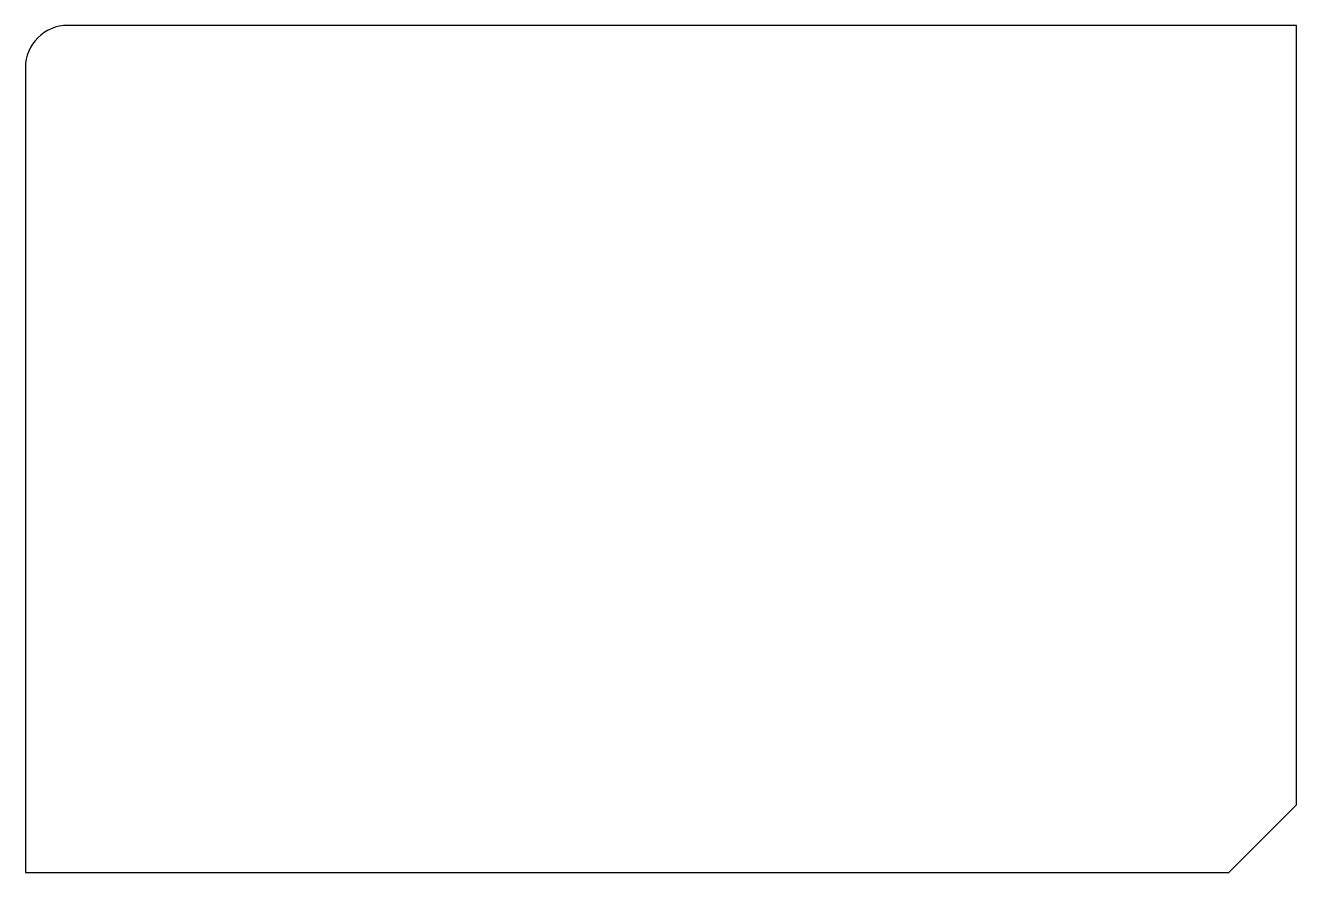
# Model space of a CAD drawing. Header units: millimetres. Extents: x -14064 to -13914, y -14461 to -14361.
import ezdxf

# ---------------------------------------------------------------- set-up
doc = ezdxf.new("R2010")
doc.units = ezdxf.units.MM
doc.header["$MEASUREMENT"] = 0

msp = doc.modelspace()

# ---------------------------------------------------------------- linework, layer by layer
for p, q in [((-13914, -14361), (-14059, -14361)), ((-13914, -14453), (-13914, -14361)), ((-14064, -14366), (-14064, -14461)), ((-13922, -14461), (-13914, -14453)), ((-14064, -14461), (-13922, -14461))]:
    msp.add_line(p, q)
msp.add_arc((-14059, -14366), 5, 90, 180)

doc.saveas('drawing.dxf')
